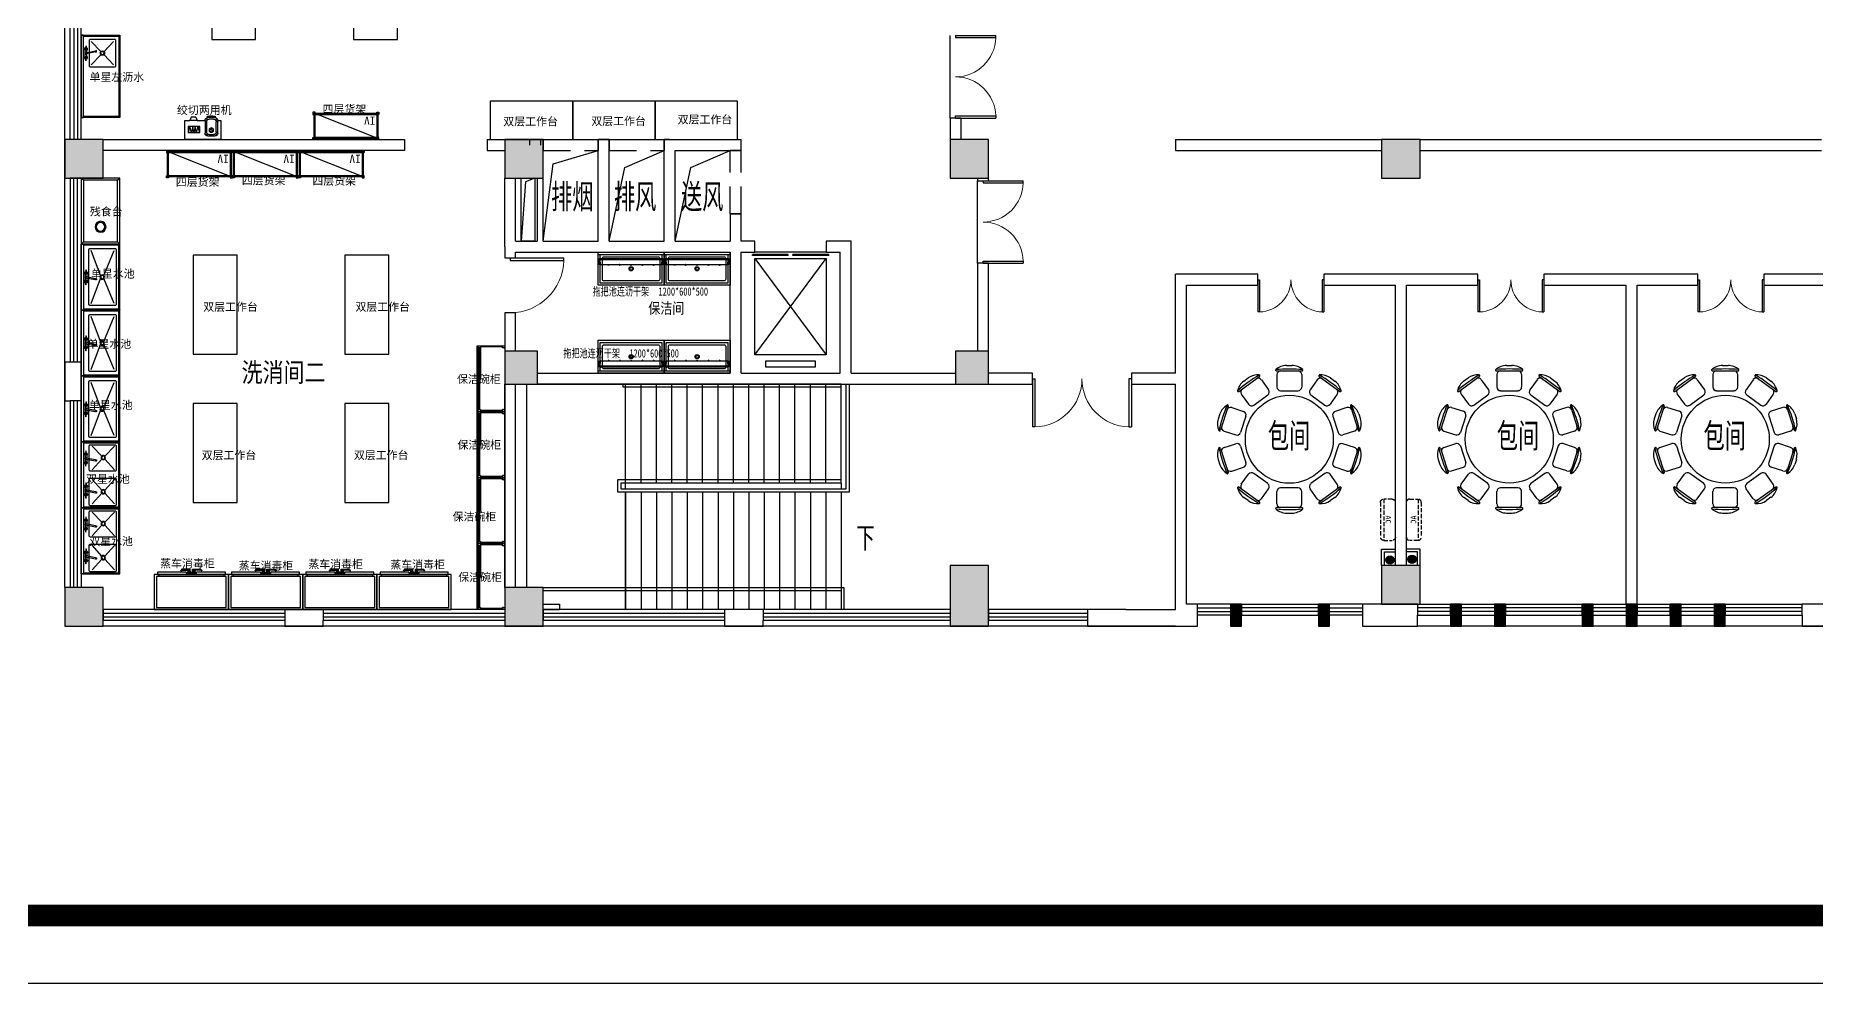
# Model space of a CAD drawing. Extents: x 1159254 to 1730927, y -477824 to -383968.
# Drawn here: x 1615549 to 1647919, y -477824 to -460582 of the extents above; entities that cross this region are included whole.
import ezdxf

# ---------------------------------------------------------------- set-up
doc = ezdxf.new("R2010")
doc.units = 0
doc.header["$LTSCALE"] = 1000
doc.linetypes.add('DASH', pattern=[0.35, 0.25, -0.1])
doc.linetypes.add('DASHED', pattern=[0.75, 0.5, -0.25])
for name, color, linetype in [('0-空调出屋面', 41, 'Continuous'), ('COLUMN', 2, 'Continuous'), ('DIM_SYMB', 3, 'Continuous'), ('EVTR', 4, 'Continuous'), ('j家具', 251, 'Continuous'), ('PUB_HATCH', 8, 'Continuous'), ('PUB_TEXT', 7, 'Continuous'), ('STAIR', 4, 'Continuous'), ('WALL', 6, 'Continuous'), ('WINDOW', 4, 'Continuous'), ('WS_厨房设备', 1, 'Continuous'), ('产品文字', 7, 'Continuous'), ('填充', 9, 'Continuous'), ('外框', 7, 'Continuous'), ('空调', 205, 'Continuous')]:
    doc.layers.add(name, color=color, linetype=linetype)
doc.styles.add('_TCH_DIM', font='TSSDENG', dxfattribs={"width": 0.8, "bigfont": 'TSSDCHN'})
doc.styles.add('HZ-1', font='MingLiU.ttf', dxfattribs={"width": 0.8})
doc.styles.get("Standard").update_dxf_attribs({"font": '', "width": 0.8})
doc.styles.add('WMF-宋体1', font='')
doc.styles.add('黑体', font='simhei.ttf', dxfattribs={"width": 0.7})
doc.styles.get('Standard').set_extended_font_data('SimSun')
doc.styles.get('WMF-宋体1').set_extended_font_data('SimSun')

# ---------------------------------------------------------------- blocks, each defined once
blk = doc.blocks.new('$plan$00000283')
for p, q in [((-50, 1343), (50, 1343)), ((-917, 870), (-545, 1141)), ((-830, 1057), (-749, 1116)), ((-509, 1083), (-377, 901)), ((-230, 1243), (230, 1243)), ((-225, 1176), (-225, 951)), ((225, 1176), (225, 951)), ((509, 1083), (377, 901)), ((545, 1141), (917, 870)), ((749, 1116), (830, 1057)), ((-873, 819), (-741, 637)), ((-646, 622), (-392, 807)), ((-158, 883), (158, 883)), ((392, 807), (646, 622)), ((873, 819), (741, 637)), ((-1262, 462), (-1293, 368)), ((-1111, 603), (-1253, 165)), ((-1048, 577), (-834, 508)), ((-791, 423), (-888, 123)), ((791, 423), (888, 123)), ((1048, 577), (834, 508)), ((1111, 603), (1253, 165)), ((1262, 462), (1293, 368)), ((-1188, 149), (-974, 80)), ((1188, 149), (974, 80)), ((-1253, -165), (-1111, -603)), ((-1188, -149), (-974, -80)), ((-888, -123), (-791, -423)), ((888, -123), (791, -423)), ((1188, -149), (974, -80)), ((1253, -165), (1111, -603)), ((-1293, -368), (-1262, -462)), ((-1048, -577), (-834, -508)), ((-873, -819), (-741, -637)), ((-392, -807), (-646, -622)), ((646, -622), (392, -807)), ((873, -819), (741, -637)), ((1048, -577), (834, -508)), ((1293, -368), (1262, -462)), ((-545, -1141), (-917, -870)), ((-509, -1083), (-377, -901)), ((-225, -1176), (-225, -951)), ((158, -883), (-158, -883)), ((225, -1176), (225, -951)), ((509, -1083), (377, -901)), ((917, -870), (545, -1141)), ((-749, -1116), (-830, -1057)), ((230, -1243), (-230, -1243)), ((830, -1057), (749, -1116)), ((-50, -1343), (50, -1343))]:
    blk.add_line(p, q)
blk.add_circle((0, 0), 800)
for centre, radius, start, end in [((-40, 1028), 316, 91.7651, 130.7265), ((40, 1028), 316, 49.2735, 88.2349), ((843, -1161), 2713, 120.8023, 131.1977), ((-636, 808), 316, 127.7651, 166.7265), ((-572, 855), 316, 85.2735, 124.2349), ((-564, 1044), 67.5, 36, 126), ((-547, 1159), 10, 13.33, 85.2735), ((-556, 1157), 20, 306, 13.33), ((-239, 1259), 10, 130.7265, 202.67), ((-230, 1263), 20, 202.67, 270), ((0, -1435), 2713, 84.8023, 95.1977), ((-158, 1176), 67.5, 90, 180), ((158, 1176), 67.5, 0, 90), ((230, 1263), 20, 270, 337.33), ((239, 1259), 10, 337.33, 49.2735), ((564, 1044), 67.5, 54, 144), ((556, 1157), 20, 166.67, 234), ((547, 1159), 10, 94.7265, 166.67), ((572, 855), 316, 55.7651, 94.7265), ((-843, -1161), 2713, 48.8023, 59.1977), ((636, 808), 316, 13.2735, 52.2349), ((-934, 878), 10, 166.7265, 238.67), ((-928, 887), 20, 238.67, 306), ((-818, 858), 67.5, 126, 216), ((-431, 862), 67.5, 306, 36), ((-158, 951), 67.5, 180, 270), ((158, 951), 67.5, 270, 0), ((431, 862), 67.5, 144, 234), ((818, 858), 67.5, 324, 54), ((928, 887), 20, 234, 301.33), ((934, 878), 10, 301.33, 13.2735), ((-990, 280), 316, 163.7651, 202.7265), ((1365, -443), 2713, 156.8023, 167.1977), ((-965, 355), 316, 121.2735, 160.2349), ((-1069, 513), 67.5, 72, 162), ((-1124, 617), 10, 49.33, 121.2735), ((-1130, 609), 20, 342, 49.33), ((-855, 444), 67.5, 342, 72), ((-686, 676), 67.5, 216, 306), ((686, 676), 67.5, 234, 324), ((855, 444), 67.5, 108, 198), ((1069, 513), 67.5, 18, 108), ((1130, 609), 20, 130.67, 198), ((1124, 617), 10, 58.7265, 130.67), ((965, 355), 316, 19.7651, 58.7265), ((-1365, -443), 2713, 12.8023, 23.1977), ((990, 280), 316, 337.2735, 16.2349), ((-1271, 162), 10, 202.7265, 274.67), ((-1272, 172), 20, 274.67, 342), ((-1167, 213), 67.5, 162, 252), ((-953, 144), 67.5, 252, 342), ((953, 144), 67.5, 198, 288), ((1167, 213), 67.5, 288, 18), ((1272, 172), 20, 198, 265.33), ((1271, 162), 10, 265.33, 337.2735), ((-990, -280), 316, 157.2735, 196.2349), ((-1271, -162), 10, 85.33, 157.2735), ((1365, 443), 2713, 192.8023, 203.1977), ((-1272, -172), 20, 18, 85.33), ((-1167, -213), 67.5, 108, 198), ((-953, -144), 67.5, 18, 108), ((953, -144), 67.5, 72, 162), ((-1365, 443), 2713, 336.8023, 347.1977), ((1167, -213), 67.5, 342, 72), ((1272, -172), 20, 94.67, 162), ((1271, -162), 10, 22.7265, 94.67), ((990, -280), 316, 343.7651, 22.7265), ((-965, -355), 316, 199.7651, 238.7265), ((-1069, -513), 67.5, 198, 288), ((-1124, -617), 10, 238.7265, 310.67), ((-1130, -609), 20, 310.67, 18), ((-855, -444), 67.5, 288, 18), ((-686, -676), 67.5, 54, 144), ((686, -676), 67.5, 36, 126), ((855, -444), 67.5, 162, 252), ((1069, -513), 67.5, 252, 342), ((1130, -609), 20, 162, 229.33), ((1124, -617), 10, 229.33, 301.2735), ((965, -355), 316, 301.2735, 340.2349), ((-934, -878), 10, 121.33, 193.2735), ((-636, -808), 316, 193.2735, 232.2349), ((843, 1161), 2713, 228.8023, 239.1977), ((-928, -887), 20, 54, 121.33), ((-818, -858), 67.5, 144, 234), ((-431, -862), 67.5, 324, 54), ((-158, -951), 67.5, 90, 180), ((158, -951), 67.5, 0, 90), ((431, -862), 67.5, 126, 216), ((-843, 1161), 2713, 300.8023, 311.1977), ((636, -808), 316, 307.7651, 346.7265), ((818, -858), 67.5, 306, 36), ((928, -887), 20, 58.67, 126), ((934, -878), 10, 346.7265, 58.67), ((-572, -855), 316, 235.7651, 274.7265), ((-564, -1044), 67.5, 234, 324), ((-547, -1159), 10, 274.7265, 346.67), ((-556, -1157), 20, 346.67, 54), ((-239, -1259), 10, 157.33, 229.2735), ((-230, -1263), 20, 90, 157.33), ((-40, -1028), 316, 229.2735, 268.2349), ((0, 1435), 2713, 264.8023, 275.1977), ((-158, -1176), 67.5, 180, 270), ((40, -1028), 316, 271.7651, 310.7265), ((158, -1176), 67.5, 270, 0), ((230, -1263), 20, 22.67, 90), ((239, -1259), 10, 310.7265, 22.67), ((564, -1044), 67.5, 216, 306), ((556, -1157), 20, 126, 193.33), ((547, -1159), 10, 193.33, 265.2735), ((572, -855), 316, 265.2735, 304.2349)]:
    blk.add_arc(centre, radius, start, end)
blk = doc.blocks.new('fgjhgjghkgk')
at = {"layer": '空调', "linetype": 'DASH', "ltscale": 0.3}
for p, q in [((124108, 467971), (124108, 468601)), ((124168, 468661), (124320, 468661)), ((124320, 468661), (124320, 467911)), ((124380, 468601), (124380, 467971)), ((124320, 467911), (124168, 467911))]:
    blk.add_line(p, q, dxfattribs=at)
for centre, start, end in [((124168, 468601), 90, 180), ((124320, 468601), 0, 90), ((124168, 467971), 180, 270), ((124320, 467971), 270, 0)]:
    blk.add_arc(centre, 60, start, end, dxfattribs=at)
at = {"layer": '空调', "linetype": 'DASH', "ltscale": 0.3, "style": 'HZ-1', "text_generation_flag": 4}
blk.add_text('AC', height=100, rotation=270, dxfattribs=at).set_placement((124287, 468364))
blk = doc.blocks.new('*U45')
at = {"linetype": 'Continuous'}
for p, q in [((0, 0), (0, 700)), ((0, 700), (1500, 700)), ((1500, 700), (1500, 0)), ((1500, 0), (0, 0))]:
    blk.add_line(p, q, dxfattribs=at)
blk = doc.blocks.new('A$C4AE377C8')
at = {"color": 1}
blk.add_line((0, 560), (1200, 560), dxfattribs=at)
at = {"color": 8}
for p, q in [((40, 420), (0, 380)), ((0, 420), (40, 380)), ((10, 420), (10, 450)), ((30, 420), (30, 450)), ((40, 380), (1160, 380)), ((50, 490), (1150, 490)), ((50, 470), (1150, 470)), ((187, 362), (187, 377)), ((192, 362), (192, 377)), ((392, 362), (392, 377)), ((397, 362), (397, 377)), ((597, 362), (597, 377)), ((602, 362), (602, 377)), ((802, 362), (802, 377)), ((807, 362), (807, 377)), ((1007, 362), (1007, 377)), ((1012, 362), (1012, 377)), ((1200, 420), (1160, 380)), ((1160, 420), (1200, 380)), ((1170, 420), (1170, 450)), ((1190, 420), (1190, 450))]:
    blk.add_line(p, q, dxfattribs=at)
at = {"color": 1}
blk.add_lwpolyline([(0, 600), (1200, 600), (1200, 0), (0, 0)], close=True, dxfattribs=at)
at = {"color": 8}
for points in [[(40, 380), (0, 380), (0, 420), (40, 420)], [(1200, 380), (1160, 380), (1160, 420), (1200, 420)]]:
    blk.add_lwpolyline(points, close=True, dxfattribs=at)
at = {"color": 1}
for points in [[(40, 489), (40, 560), (1160, 560), (1160, 489)], [(1160, 380), (1160, 40), (40, 40), (40, 380)]]:
    blk.add_lwpolyline(points, dxfattribs=at)
at = {"color": 8}
for points in [[(40, 420), (40, 467)], [(1160, 467), (1160, 420)]]:
    blk.add_lwpolyline(points, dxfattribs=at)
at = {"color": 1}
blk.add_lwpolyline([(110, 520), (1090, 520, -0.414214), (1120, 490), (1120, 110, -0.414214), (1090, 80), (110, 80, -0.414214), (80, 110), (80, 490, -0.414214)], format="xyb", close=True, dxfattribs=at)
at = {"color": 8}
for centre in [(189, 377), (189, 362), (394, 377), (394, 362), (599, 377), (599, 362), (804, 377), (804, 362), (1009, 377), (1009, 362)]:
    blk.add_circle(centre, 2.5, dxfattribs=at)
at = {"color": 1}
for radius in [37.5, 27.5]:
    blk.add_circle((600, 300), radius, dxfattribs=at)
at = {"color": 8}
for centre, radius, start, end in [((50, 450), 40, 90, 180), ((50, 450), 20, 90, 180), ((1150, 450), 40, 0, 90), ((1150, 450), 20, 0, 90)]:
    blk.add_arc(centre, radius, start, end, dxfattribs=at)
blk = doc.blocks.new('水龙头')
at = {"color": 252}
for p, q in [((-136, -15), (-90, -14)), ((-136, -18), (-90, -19)), ((-52, -2), (-4, -2)), ((-52, -31), (-6, -31)), ((4, -2), (51, -2)), ((12, -31), (51, -31)), ((23, -194), (26, -209)), ((49, -204), (46, -189)), ((136, -15), (90, -14)), ((136, -18), (90, -19))]:
    blk.add_line(p, q, dxfattribs=at)
for points in [[(13, -7), (0, 0), (-14, -8), (-14, -25), (-7, -29)], [(11, -26), (13, -25), (13, -7)]]:
    blk.add_lwpolyline(points, dxfattribs=at)
blk.add_lwpolyline([(26, -194), (-9, -18, -1.00756), (9, -15), (43, -190)], format="xyb", dxfattribs=at)
for centre in [(-78, -16), (77, -16)]:
    blk.add_circle(centre, 10.9, dxfattribs=at)
for centre, radius, start, end in [((-78, -16), 27.5, 36.2116, 175.3449), ((77, -16), 27.5, 4.6931, 143.7884), ((-136, -16), 1, 91.3387, 171.564), ((-132, -16), 4.53, 171.564, 188.436), ((-136, -17), 1, 188.436, 268.6613), ((-78, -16), 27.5, 184.6551, 323.7884), ((-78, -16), 16, 189.0003, 170.9997), ((-77, -16), 12.9, 168.3562, 191.6438), ((-52, 3), 5, 216.2116, 270), ((-52, -36), 5, 90, 143.7884), ((51, 3), 5, 270, 323.7884), ((51, -36), 5, 36.2116, 90), ((77, -16), 27.5, 216.2116, 355.3069), ((77, -16), 16, 9.0664, 350.9336), ((77, -16), 12.9, 348.3562, 11.6438), ((136, -16), 1, 8.436, 88.6613), ((136, -17), 1, 271.3387, 351.564), ((132, -16), 4.53, 351.564, 8.436)]:
    blk.add_arc(centre, radius, start, end, dxfattribs=at)
for centre, start_param, end_param in [((34, -192), 5.611234, 10.096729), ((34, -190), 6.955136, 8.752827), ((37, -206), 0, 3.141593)]:
    blk.add_ellipse(centre, major_axis=(-11.3, -2.2), ratio=0.233596, start_param=start_param, end_param=end_param, dxfattribs=at)
blk = doc.blocks.new('*U132')
at = {"color": 252, "linetype": 'Continuous', "ltscale": 2}
for p, q in [((20, 680), (0, 700)), ((1480, 680), (1500, 700))]:
    blk.add_line(p, q, dxfattribs=at)
at = {"color": 252}
for p, q in [((117, 588), (299, 413)), ((117, 180), (299, 357)), ((355, 413), (537, 588)), ((355, 357), (537, 180))]:
    blk.add_line(p, q, dxfattribs=at)
for points in [[(0, 700), (1500, 700), (1500, 0), (0, 0)], [(0, 0), (1500, 0), (1500, 40), (0, 40)]]:
    blk.add_lwpolyline(points, close=True)
at = {"color": 252, "linetype": 'Continuous', "ltscale": 2}
blk.add_lwpolyline([(20, 40), (20, 680), (1480, 680), (1480, 40)], dxfattribs=at)
at = {"color": 30}
blk.add_lwpolyline([(557, 628), (97, 628, 0.414214), (77, 608), (77, 160, 0.414214), (97, 140), (557, 140, 0.414214), (577, 160), (577, 608, 0.414214)], format="xyb", close=True, dxfattribs=at)
at = {"color": 252}
for radius in [40, 30]:
    blk.add_circle((327, 385), radius, dxfattribs=at)
at = {"color": 1, "rotation": 180}
blk.add_blockref('水龙头', (330, 68), dxfattribs=at)
blk = doc.blocks.new('CJT_4222')
for p, q in [((0, 350), (0, 0)), ((54, 350), (0, 350)), ((0, 350), (0, 0)), ((430, 350), (285, 350)), ((450, 410), (430, 350)), ((430, 350), (559, 350)), ((450, 410), (539, 410)), ((539, 410), (559, 350)), ((650, 350), (559, 350)), ((650, 0), (650, 350)), ((0, 0), (340, 0)), ((0, 0), (650, 0))]:
    blk.add_line(p, q)
at = {"color": 252}
for p, q in [((54, 116), (54, 350)), ((80, 142), (80, 324)), ((104, 400), (235, 400)), ((115, 400), (115, 410)), ((130, 374), (208, 374)), ((232, 410), (232, 400)), ((258, 324), (258, 142)), ((285, 350), (285, 116)), ((235, 66), (104, 66)), ((208, 92), (130, 92)), ((131, 168), (196, 145)), ((137, 197), (207, 174)), ((382, 131), (417, 241)), ((382, 216), (409, 216)), ((382, 156), (390, 156)), ((417, 241), (445, 131)), ((445, 131), (466, 241)), ((466, 241), (487, 131)), ((487, 131), (509, 241)), ((509, 241), (531, 131)), ((531, 131), (560, 241)), ((560, 241), (593, 131)), ((567, 216), (593, 216)), ((585, 156), (593, 156))]:
    blk.add_line(p, q, dxfattribs=at)
blk.add_lwpolyline([(382, 241), (593, 241), (593, 131), (382, 131)], close=True, dxfattribs=at)
for radius in [40.9, 37.9]:
    blk.add_circle((169, 172), radius, dxfattribs=at)
for centre, radius, start, end in [((104, 350), 50, 90, 180), ((90, 364), 10, 90, 180), ((130, 324), 50, 90, 180), ((208, 324), 50, 0, 90), ((235, 350), 50, 0, 90), ((248, 364), 10, 0, 90), ((104, 116), 50, 180, 270), ((130, 142), 50, 180, 270), ((90, 102), 10, 180, 270), ((208, 142), 50, 270, 0), ((235, 116), 50, 270, 0), ((248, 102), 10, 270, 0)]:
    blk.add_arc(centre, radius, start, end, dxfattribs=at)
blk.add_ellipse((173, 416), major_axis=(-81.9, 0), ratio=0.107055, dxfattribs=at)
blk = doc.blocks.new('*U49')
at = {"linetype": 'Continuous'}
for p, q in [((0, 0), (0, 800)), ((0, 800), (1800, 800)), ((1800, 800), (1800, 0)), ((1800, 0), (0, 0))]:
    blk.add_line(p, q, dxfattribs=at)
blk = doc.blocks.new('*U60')
for p, q in [((20, 20), (20, 480)), ((20, 480), (1180, 480)), ((1180, 480), (1180, 20)), ((1180, 20), (20, 20))]:
    blk.add_line(p, q)
at = {"color": 252, "linetype": 'Continuous', "ltscale": 3}
blk.add_line((20, 480), (1180, 20), dxfattribs=at)
at = {"color": 252}
for p, q in [((40, 40), (40, 460)), ((40, 40), (40, 460)), ((40, 460), (1160, 460)), ((1160, 460), (1160, 40)), ((1160, 40), (40, 40))]:
    blk.add_line(p, q, dxfattribs=at)
for points in [[(40, 480), (40, 500), (0, 500), (0, 460), (20, 460)], [(1160, 480), (1160, 500), (1200, 500), (1200, 460), (1180, 460)], [(40, 20), (40, 0), (0, 0), (0, 40), (20, 40)], [(1160, 20), (1160, 0), (1200, 0), (1200, 40), (1180, 40)]]:
    blk.add_lwpolyline(points, dxfattribs=at)
blk.add_text('IV', height=150).set_placement((66, 80))
blk = doc.blocks.new('*U83')
at = {"color": 252}
for p, q in [((40, 660), (0, 700)), ((40, 660), (1160, 660)), ((40, 40), (40, 660)), ((40, 660), (40, 660)), ((1200, 700), (1160, 660)), ((1160, 660), (1160, 40)), ((40, 40), (0, 0)), ((1160, 40), (40, 40)), ((1160, 40), (1200, 0))]:
    blk.add_line(p, q, dxfattribs=at)
for p, q in [((0, 700), (1200, 700)), ((0, 0), (0, 700)), ((1200, 0), (1200, 700)), ((1200, 0), (0, 0))]:
    blk.add_line(p, q)
blk.add_circle((886, 350), 100)
blk.add_circle((886, 350), 80, dxfattribs=at)
blk = doc.blocks.new('Custom_39')
at = {"color": 252, "linetype": 'Continuous', "ltscale": 2}
for p, q in [((20, 680), (0, 700)), ((1180, 680), (1200, 700))]:
    blk.add_line(p, q, dxfattribs=at)
at = {"color": 252}
for p, q in [((120, 595), (572, 408)), ((120, 180), (572, 352)), ((628, 408), (1080, 595)), ((628, 352), (1080, 180))]:
    blk.add_line(p, q, dxfattribs=at)
at = {"lineweight": -2}
for points in [[(0, 700), (1200, 700), (1200, 0), (0, 0)], [(0, 0), (1200, 0), (1200, 40), (0, 40)]]:
    blk.add_lwpolyline(points, close=True, dxfattribs=at)
at = {"color": 252, "linetype": 'Continuous', "ltscale": 2}
blk.add_lwpolyline([(20, 40), (20, 680), (1180, 680), (1180, 40)], dxfattribs=at)
at = {"color": 30}
blk.add_lwpolyline([(1100, 635), (100, 635, 0.414214), (80, 615), (80, 160, 0.414214), (100, 140), (1100, 140, 0.414214), (1120, 160), (1120, 615, 0.414214)], format="xyb", close=True, dxfattribs=at)
at = {"color": 252}
for radius in [40, 30]:
    blk.add_circle((600, 380), radius, dxfattribs=at)
at = {"color": 1, "rotation": 180}
blk.add_blockref('水龙头', (596, 70), dxfattribs=at)
blk = doc.blocks.new('Custom_37')
at = {"color": 252, "linetype": 'Continuous', "ltscale": 2}
for p, q in [((30, 680), (10, 700)), ((1190, 680), (1210, 700))]:
    blk.add_line(p, q, dxfattribs=at)
at = {"color": 252}
for p, q in [((85, 605), (277, 428)), ((85, 195), (277, 372)), ((333, 428), (525, 605)), ((333, 372), (530, 195)), ((705, 605), (897, 428)), ((705, 195), (897, 372)), ((953, 428), (1135, 605)), ((953, 372), (1135, 195))]:
    blk.add_line(p, q, dxfattribs=at)
for points in [[(10, 700), (1210, 700), (1210, 0), (10, 0)], [(10, 0), (1210, 0), (1210, 40), (10, 40)]]:
    blk.add_lwpolyline(points, close=True)
at = {"color": 252, "linetype": 'Continuous', "ltscale": 2}
blk.add_lwpolyline([(30, 40), (30, 680), (1190, 680), (1190, 40)], dxfattribs=at)
at = {"color": 30}
for points in [[(530, 635), (70, 635, 0.414214), (50, 615), (50, 165, 0.414214), (70, 145), (530, 145, 0.414214), (550, 165), (550, 615, 0.414214)], [(1140, 635), (700, 635, 0.414214), (680, 615), (680, 165, 0.414214), (700, 145), (1140, 145, 0.414214), (1160, 165), (1160, 615, 0.414214)]]:
    blk.add_lwpolyline(points, format="xyb", close=True, dxfattribs=at)
at = {"color": 252}
for centre, radius in [((305, 400), 40), ((305, 400), 30), ((925, 400), 40), ((925, 400), 30)]:
    blk.add_circle(centre, radius, dxfattribs=at)
at = {"color": 1, "rotation": 180}
for p in [(327, 69), (909, 67)]:
    blk.add_blockref('水龙头', p, dxfattribs=at)
blk = doc.blocks.new('CJT_2189')
at = {"color": 252}
for p, q in [((500, 735), (485, 710)), ((486, 707), (497, 707)), ((499, 708), (504, 715)), ((652, 736), (502, 736)), ((506, 716), (652, 716)), ((618, 670), (590, 670)), ((590, 670), (590, 662)), ((604, 690), (604, 675)), ((604, 690), (618, 689)), ((604, 675), (618, 675)), ((612, 716), (612, 689)), ((652, 704), (614, 704)), ((614, 704), (614, 701)), ((614, 701), (618, 696)), ((648, 692), (618, 692)), ((648, 696), (652, 701)), ((662, 685), (648, 686)), ((648, 675), (662, 675)), ((675, 670), (648, 670)), ((652, 716), (652, 736)), ((652, 686), (652, 716)), ((652, 701), (652, 704)), ((662, 675), (662, 685)), ((675, 662), (675, 670)), ((675, 670), (702, 670)), ((675, 662), (675, 670)), ((688, 685), (702, 686)), ((688, 675), (688, 685)), ((702, 675), (688, 675)), ((698, 736), (848, 736)), ((698, 716), (698, 736)), ((698, 686), (698, 716)), ((844, 716), (698, 716)), ((698, 701), (698, 704)), ((698, 704), (736, 704)), ((702, 696), (698, 701)), ((702, 692), (732, 692)), ((736, 701), (732, 696)), ((746, 690), (732, 689)), ((746, 675), (732, 675)), ((732, 670), (760, 670)), ((736, 704), (736, 701)), ((738, 716), (738, 689)), ((746, 690), (746, 675)), ((760, 670), (760, 662)), ((851, 708), (846, 715)), ((850, 735), (865, 710)), ((864, 707), (853, 707)), ((40, 40), (40, 602)), ((40, 602), (1310, 602)), ((80, 602), (80, 642)), ((1270, 642), (1270, 602)), ((1310, 602), (1310, 40)), ((1310, 40), (40, 40))]:
    blk.add_line(p, q, dxfattribs=at)
for p, q in [((0, 0), (0, 642)), ((0, 642), (1350, 642)), ((1350, 642), (1350, 0)), ((1350, 0), (0, 0))]:
    blk.add_line(p, q)
for points in [[(768, 682), (1293, 682), (1293, 642), (57, 642), (57, 682), (582, 682)], [(768, 682), (768, 662), (582, 662), (582, 682)], [(618, 696), (618, 670)], [(648, 670), (648, 696)], [(702, 670), (702, 696)], [(732, 696), (732, 670)]]:
    blk.add_lwpolyline(points, dxfattribs=at)
blk.add_lwpolyline([(718, 642), (632, 642), (632, 662), (718, 662)], close=True, dxfattribs=at)
for centre, start, end in [((486, 709), 148.483, 270), ((497, 709), 270, 324.0966), ((502, 734), 90, 148.483), ((506, 714), 90, 144.0966), ((844, 714), 35.9034, 90), ((848, 734), 31.517, 90), ((853, 709), 215.9034, 270), ((864, 709), 270, 31.517)]:
    blk.add_arc(centre, 2, start, end, dxfattribs=at)
blk = doc.blocks.new('Custom_44')
at = {"linetype": 'Continuous'}
for p, q in [((0, 0), (0, 500)), ((0, 500), (1200, 500)), ((1200, 500), (1200, 0)), ((1200, 0), (0, 0))]:
    blk.add_line(p, q, dxfattribs=at)
at = {"color": 252}
for p, q in [((0, 480), (40, 480)), ((0, 480), (1200, 480)), ((40, 440), (0, 440)), ((20, 40), (20, 440)), ((40, 480), (40, 440)), ((40, 478), (610, 478)), ((40, 478), (40, 460)), ((610, 460), (40, 460)), ((590, 440), (590, 458)), ((590, 458), (1160, 458)), ((1160, 440), (590, 440)), ((610, 478), (610, 460)), ((1160, 440), (1160, 480)), ((1200, 440), (1160, 440)), ((1180, 40), (1180, 440)), ((0, 40), (40, 40)), ((40, 0), (0, 0)), ((40, 40), (40, 0)), ((40, 20), (40, 38)), ((1160, 0), (1160, 40)), ((1160, 40), (1200, 40)), ((1160, 18), (1160, 0)), ((1200, 0), (1160, 0))]:
    blk.add_line(p, q, dxfattribs=at)
at = {"color": 2, "linetype": 'Continuous'}
blk.add_line((600, 500), (600, 430), dxfattribs=at)
at = {"color": 252, "linetype": 'Continuous'}
blk.add_line((1160, 458), (1160, 440), dxfattribs=at)
blk = doc.blocks.new('_FZH')
blk.add_lwpolyline([(-0.5, -0.5), (0.5, -0.5), (0.5, 0.5), (-0.5, 0.5)], close=True)
at = {"layer": 'PUB_HATCH'}
blk.add_solid([(-0.5, -0.5), (0.5, -0.5), (-0.5, 0.5), (0.5, 0.5)], dxfattribs=at)
blk = doc.blocks.new('$WINLIB2D$00000001')
at = {"color": 0}
for points in [[(-0.5, 0.5), (-0.5, -0.5)], [(-0.5, 0.5), (0.5, 0.5)], [(0.5, -0.5), (0.5, 0.5)], [(0.5, 0.167), (-0.5, 0.167)], [(0.5, -0.167), (-0.5, -0.167)], [(-0.5, -0.5), (0.5, -0.5)]]:
    blk.add_lwpolyline(points, dxfattribs=at)
blk = doc.blocks.new('$DorLib2D$00000002')
for p, q in [((-0.5, 0), (-0.5, 0.4875)), ((-0.475, 0.4875), (-0.5, 0.4875)), ((-0.475, 0), (-0.475, 0.4875)), ((0.475, 0), (0.475, 0.4875)), ((0.475, 0.4875), (0.5, 0.4875)), ((0.5, 0), (0.5, 0.4875)), ((-0.5, 0), (-0.475, 0)), ((0.5, 0), (0.475, 0))]:
    blk.add_line(p, q)
at = {"lineweight": 13}
for centre, start, end in [((-0.4875, 0), 0, 88.53072), ((0.4875, 0), 91.46928, 180)]:
    blk.add_arc(centre, 0.4875, start, end, dxfattribs=at)
blk = doc.blocks.new('$DorLib2D$00000001')
for p, q in [((0.45, 0.975), (0.5, 0.975)), ((0.45, 0), (0.45, 0.975)), ((0.5, 0), (0.5, 0.975)), ((0.5, 0), (0.45, 0))]:
    blk.add_line(p, q)
at = {"lineweight": 13}
blk.add_arc((0.475, 0), 0.975, 91.4693, 180, dxfattribs=at)
blk = doc.blocks.new('$DORLIB2D$00000127')
at = {"color": 0}
for points in [[(-0.533, 0.795), (-0.533, 0.69)], [(-0.033, 0.795), (-0.533, 0.795)], [(-0.033, 0.795), (-0.033, 0.69)], [(0.533, 0.795), (0.033, 0.795)], [(0.033, 0.795), (0.033, 0.69)], [(0.533, 0.795), (0.533, 0.69)], [(-0.033, 0.69), (-0.533, 0.69)], [(0.5, 0.5), (-0.5, 0.5)], [(0.533, 0.69), (0.033, 0.69)]]:
    blk.add_lwpolyline(points, dxfattribs=at)
blk = doc.blocks.new('$TCHSYS$WIN2D')
for p, q in [((-0.5, 0.5), (0.5, 0.5)), ((-0.5, 0.5), (-0.5, -0.5)), ((0.5, 0.5), (0.5, -0.5)), ((0.5, 0.1667), (-0.5, 0.1667)), ((0.5, -0.1667), (-0.5, -0.1667)), ((-0.5, -0.5), (0.5, -0.5))]:
    blk.add_line(p, q)

msp = doc.modelspace()

# ---------------------------------------------------------------- hatches: boundary and pattern name
at = {"layer": '0-空调出屋面'}
h = msp.add_hatch(dxfattribs=at)
h.set_pattern_fill('ANSI31', color=256, scale=10, style=0)
h.set_pattern_definition([(315, (1640117.111, -470056.417), (-11.2253, -11.2253), [])])
h.paths.add_polyline_path([(1640117.1, -470121.4, -1), (1640247.1, -470121.4, -1)])
h = msp.add_hatch(dxfattribs=at)
h.set_pattern_fill('ANSI31', color=256, scale=10, style=0)
h.set_pattern_definition([(315, (1640516.026, -470042.956), (-11.2253, -11.2253), [])])
h.paths.add_polyline_path([(1640516, -470108, -1), (1640646, -470108, -1)])

# ---------------------------------------------------------------- linework, layer by layer
for p, q in [((1616079.8, -470624.8), (1616079.8, -442806)), ((1636279.8, -471324.8), (1616779.8, -471324.8))]:
    msp.add_line(p, q)
at = {"linetype": 'DASH'}
msp.add_line((1624479.8, -466924.8), (1624479.8, -470624.8), dxfattribs=at)
for points in [[(1624779.8, -464324.8), (1624963.2, -462915.1), (1625779.8, -462674.8)], [(1625979.8, -464324.8), (1626263.2, -462981.4), (1626979.8, -462674.8)], [(1627179.8, -464324.8), (1627463.2, -462981.4), (1628179.8, -462674.8)], [(1624629.8, -463174.8), (1624457, -463243.5), (1624379.8, -464324.8)]]:
    msp.add_lwpolyline(points)
msp.add_lwpolyline([(1624379.8, -463174.8), (1624629.8, -463174.8), (1624629.8, -464324.8), (1624379.8, -464324.8)], close=True)
at = {"layer": '0-空调出屋面'}
for centre, radius in [((1640182.1, -470121.4), 75), ((1640182.1, -470121.4), 65), ((1640581, -470108), 75), ((1640581, -470108), 65)]:
    msp.add_circle(centre, radius, dxfattribs=at)
at = {"layer": 'COLUMN'}
for p, q in [((1616179.8, -466524.8), (1616079.8, -466524.8)), ((1616079.8, -466524.8), (1616079.8, -467224.8)), ((1616379.8, -467224.8), (1616379.8, -466524.8)), ((1616079.8, -467224.8), (1616179.8, -467224.8)), ((1640679.8, -470924.8), (1639679.8, -470924.8)), ((1639679.8, -470924.8), (1639679.8, -470924.8)), ((1640679.8, -470924.8), (1640679.8, -470924.8)), ((1648679.8, -470924.8), (1647679.8, -470924.8)), ((1620779.8, -471024.8), (1620079.8, -471024.8)), ((1620079.8, -471224.8), (1620079.8, -471324.8)), ((1620779.8, -471324.8), (1620779.8, -471224.8)), ((1628779.8, -471024.8), (1628079.8, -471024.8)), ((1628079.8, -471224.8), (1628079.8, -471324.8)), ((1628779.8, -471324.8), (1628779.8, -471224.8)), ((1635379.8, -471024.8), (1634679.8, -471024.8)), ((1634679.8, -471224.8), (1634679.8, -471324.8)), ((1639679.8, -471124.8), (1639679.8, -471324.8)), ((1640679.8, -471324.8), (1640679.8, -471124.8)), ((1647679.8, -471124.8), (1647679.8, -471324.8)), ((1620079.8, -471324.8), (1620779.8, -471324.8)), ((1628079.8, -471324.8), (1628779.8, -471324.8)), ((1634679.8, -471324.8), (1635379.8, -471324.8)), ((1639679.8, -471324.8), (1640679.8, -471324.8)), ((1647679.8, -471324.8), (1648679.8, -471324.8))]:
    msp.add_line(p, q, dxfattribs=at)
at = {"layer": 'DIM_SYMB'}
msp.add_lwpolyline([(1630339.8, -469724.8, 0, 0, 0), (1625379.8, -469724.8, 0, 0, 0), (1625379.8, -467824.8, 0, 0, 0), (1629669.8, -467824.8, 104, 0, 0), (1630059.8, -467824.8, 0, 0, 0)], format="xyseb", dxfattribs=at)
at = {"layer": 'EVTR'}
for p, q in [((1628629.8, -466387.3), (1628629.8, -464637.3)), ((1628629.8, -464637.3), (1629929.8, -464637.3)), ((1628629.8, -466387.3), (1629929.8, -464637.3)), ((1628629.8, -464637.3), (1629929.8, -466387.3)), ((1629929.8, -464637.3), (1629929.8, -466387.3)), ((1629929.8, -466387.3), (1628629.8, -466387.3)), ((1628829.8, -466612.3), (1628829.8, -466499.8)), ((1628829.8, -466499.8), (1629729.8, -466499.8)), ((1629729.8, -466612.3), (1628829.8, -466612.3)), ((1629729.8, -466499.8), (1629729.8, -466612.3))]:
    msp.add_line(p, q, dxfattribs=at)
at = {"layer": 'STAIR'}
for p, q in [((1624479.8, -466924.8), (1624479.8, -470624.8)), ((1626279.8, -466924.8), (1624679.8, -466924.8)), ((1626279.8, -468664.8), (1626279.8, -466924.8)), ((1630199.8, -466924.8), (1626279.8, -466924.8)), ((1626279.8, -468724.8), (1626279.8, -466924.8)), ((1626559.8, -468724.8), (1626559.8, -466924.8)), ((1626839.8, -468724.8), (1626839.8, -466924.8)), ((1627119.8, -468724.8), (1627119.8, -466924.8)), ((1627399.8, -468724.8), (1627399.8, -466924.8)), ((1627679.8, -468724.8), (1627679.8, -466924.8)), ((1627959.8, -468724.8), (1627959.8, -466924.8)), ((1628239.8, -468724.8), (1628239.8, -466924.8)), ((1628519.8, -468724.8), (1628519.8, -466924.8)), ((1628799.8, -468724.8), (1628799.8, -466924.8)), ((1629079.8, -468724.8), (1629079.8, -466924.8)), ((1629359.8, -468724.8), (1629359.8, -466924.8)), ((1629639.8, -468724.8), (1629639.8, -466924.8)), ((1629919.8, -468724.8), (1629919.8, -466924.8)), ((1630199.8, -468724.8), (1630199.8, -466924.8)), ((1630289.8, -468824.8), (1630289.8, -466924.8)), ((1630289.8, -466924.8), (1630349.8, -466924.8)), ((1630349.8, -468884.8), (1630349.8, -466924.8)), ((1630199.8, -468664.8), (1626129.8, -468664.8)), ((1626129.8, -468664.8), (1626129.8, -468884.8)), ((1630199.8, -468724.8), (1630199.8, -468664.8)), ((1626129.8, -468884.8), (1630349.8, -468884.8)), ((1630199.8, -468724.8), (1626189.8, -468724.8)), ((1626189.8, -468724.8), (1626189.8, -468824.8)), ((1626189.8, -468824.8), (1630289.8, -468824.8)), ((1626279.8, -468824.8), (1626279.8, -468724.8)), ((1630199.8, -468724.8), (1626279.8, -468724.8)), ((1626279.8, -468824.8), (1630199.8, -468824.8)), ((1626279.8, -468884.8), (1626279.8, -471024.8)), ((1626279.8, -471024.8), (1626279.8, -468884.8)), ((1626559.8, -468884.8), (1626559.8, -471024.8)), ((1626839.8, -468884.8), (1626839.8, -471024.8)), ((1627119.8, -468884.8), (1627119.8, -471024.8)), ((1627399.8, -468884.8), (1627399.8, -471024.8)), ((1627679.8, -468884.8), (1627679.8, -471024.8)), ((1627959.8, -468884.8), (1627959.8, -471024.8)), ((1628239.8, -468884.8), (1628239.8, -471024.8)), ((1628519.8, -468884.8), (1628519.8, -471024.8)), ((1628799.8, -468884.8), (1628799.8, -471024.8)), ((1629079.8, -468884.8), (1629079.8, -471024.8)), ((1629359.8, -468884.8), (1629359.8, -471024.8)), ((1629639.8, -468884.8), (1629639.8, -471024.8)), ((1629919.8, -468884.8), (1629919.8, -471024.8)), ((1630199.8, -468724.8), (1630199.8, -468824.8)), ((1630199.8, -468884.8), (1630199.8, -470674.8)), ((1624779.8, -470624.8), (1630249.8, -470624.8)), ((1630249.8, -470624.8), (1630249.8, -471024.8)), ((1624779.8, -470674.8), (1630199.8, -470674.8)), ((1630199.8, -470674.8), (1630199.8, -471024.8))]:
    msp.add_line(p, q, dxfattribs=at)
msp.add_lwpolyline([(1672379.8, -444108), (1680840.2, -446218.2), (1681145, -446294.2, -0.40792), (1685605.2, -453899.1), (1685556.1, -454096), (1681260.5, -471324.8), (1640679.8, -471324.8)], format="xyb", dxfattribs=at)
for points in [[(1626231.4, -466924.8), (1626231.4, -466974.8), (1630199.8, -466974.8), (1630199.8, -466924.8)], [(1667133.5, -471324.8), (1640679.8, -471324.8)]]:
    msp.add_lwpolyline(points, dxfattribs=at)
at = {"layer": 'WALL'}
for p, q in [((1632379.8, -462082.3), (1632179.8, -462082.3)), ((1632179.8, -462082.3), (1632179.8, -462474.8)), ((1632379.8, -462474.8), (1632379.8, -462082.3)), ((1616779.8, -462474.8), (1622260.3, -462474.8)), ((1622260.3, -462474.8), (1622260.3, -462674.8)), ((1623760.3, -462474.8), (1624079.8, -462474.8)), ((1623760.3, -462474.8), (1623760.3, -462674.8)), ((1624529.8, -462474.8), (1624529.8, -462574.8)), ((1624729.8, -462474.8), (1624729.8, -462574.8)), ((1625879.8, -462474.8), (1625779.8, -462474.8)), ((1625779.8, -462474.8), (1625779.8, -462674.8)), ((1625979.8, -462474.8), (1625879.8, -462474.8)), ((1625979.8, -462674.8), (1625979.8, -462474.8)), ((1627079.8, -462474.8), (1626979.8, -462474.8)), ((1626979.8, -462474.8), (1626979.8, -462674.8)), ((1627079.8, -462474.8), (1628379.8, -462474.8)), ((1628379.8, -462675), (1628379.8, -462474.8)), ((1636279.8, -462474.8), (1640029.8, -462474.8)), ((1636279.8, -462474.8), (1636279.8, -462674.8)), ((1640729.8, -462474.8), (1648029.8, -462474.8)), ((1622260.3, -462674.8), (1616779.8, -462674.8)), ((1623760.3, -462674.8), (1624079.8, -462674.8)), ((1625779.8, -464324.8), (1625779.8, -462674.8)), ((1625979.8, -464324.8), (1625979.8, -462674.8)), ((1626979.8, -464324.8), (1626979.8, -462674.8)), ((1627179.8, -464324.8), (1627179.8, -462674.8)), ((1627179.8, -462674.8), (1628179.8, -462674.8)), ((1628179.8, -462674.8), (1628179.8, -462675)), ((1628179.8, -462675), (1628379.8, -462675)), ((1636279.8, -462674.8), (1640029.8, -462674.8)), ((1640729.8, -462674.8), (1648029.8, -462674.8)), ((1624079.8, -464424.8), (1624079.8, -463174.8)), ((1624279.8, -464324.8), (1624279.8, -463174.8)), ((1624679.8, -464324.8), (1624679.8, -463174.8)), ((1624779.8, -464324.8), (1624779.8, -463174.8)), ((1632679.8, -463174.8), (1632679.8, -463224.8)), ((1632879.8, -463224.8), (1632879.8, -463174.8)), ((1632679.8, -463224.8), (1632879.8, -463224.8)), ((1628379.8, -463825), (1628179.8, -463825)), ((1628179.8, -463825), (1628179.8, -464324.8)), ((1628379.8, -464324.8), (1628379.8, -463825)), ((1624079.8, -464424.8), (1624079.8, -464624.8)), ((1624279.8, -464324.8), (1624679.8, -464324.8)), ((1624779.8, -464324.8), (1625779.8, -464324.8)), ((1625979.8, -464324.8), (1626979.8, -464324.8)), ((1627179.8, -464324.8), (1628179.8, -464324.8)), ((1628629.8, -464324.8), (1628379.8, -464324.8)), ((1628629.8, -464524.8), (1628629.8, -464324.8)), ((1630379.8, -464324.8), (1629929.8, -464324.8)), ((1629929.8, -464324.8), (1629929.8, -464524.8)), ((1630379.8, -466724.8), (1630379.8, -464324.8)), ((1624079.8, -464624.8), (1624279.8, -464624.8)), ((1624279.8, -464624.8), (1624279.8, -464524.8)), ((1624279.8, -464524.8), (1624679.8, -464524.8)), ((1624679.8, -464524.8), (1625879.8, -464524.8)), ((1625879.8, -464524.8), (1627079.8, -464524.8)), ((1627079.8, -464524.8), (1628179.8, -464524.8)), ((1628179.8, -466724.8), (1628179.8, -464524.8)), ((1628379.8, -464524.8), (1628629.8, -464524.8)), ((1628379.8, -466724.8), (1628379.8, -464524.8)), ((1629929.8, -464524.8), (1630179.8, -464524.8)), ((1630179.8, -466724.8), (1630179.8, -464524.8)), ((1632879.8, -464724.8), (1632679.8, -464724.8)), ((1632679.8, -464724.8), (1632679.8, -466324.8)), ((1632879.8, -466324.8), (1632879.8, -464724.8)), ((1637780.1, -464924.8), (1636279.8, -464924.8)), ((1636279.8, -466724.8), (1636279.8, -464924.8)), ((1636479.8, -465124.8), (1637780.1, -465124.8)), ((1636479.8, -466824.8), (1636479.8, -465124.8)), ((1637780.1, -465124.8), (1637780.1, -464924.8)), ((1640379.8, -464924.8), (1638980.1, -464924.8)), ((1638980.1, -464924.8), (1638980.1, -465124.8)), ((1638980.1, -465124.8), (1640279.8, -465124.8)), ((1640279.8, -470224.8), (1640279.8, -465124.8)), ((1641779.8, -464924.8), (1640379.8, -464924.8)), ((1640479.8, -465124.8), (1641779.8, -465124.8)), ((1640479.8, -470224.8), (1640479.8, -465124.8)), ((1641779.8, -465124.8), (1641779.8, -464924.8)), ((1644579.8, -464924.8), (1642979.8, -464924.8)), ((1642979.8, -464924.8), (1642979.8, -465124.8)), ((1642979.8, -465124.8), (1644479.8, -465124.8)), ((1644479.8, -470924.8), (1644479.8, -465124.8)), ((1645779.8, -464924.8), (1644579.8, -464924.8)), ((1644679.8, -470924.8), (1644679.8, -465124.8)), ((1644679.8, -465124.8), (1645779.8, -465124.8)), ((1645779.8, -465124.8), (1645779.8, -464924.8)), ((1648379.8, -464924.8), (1646979.8, -464924.8)), ((1646979.8, -464924.8), (1646979.8, -465124.8)), ((1646979.8, -465124.8), (1648279.8, -465124.8)), ((1624279.8, -465624.8), (1624079.8, -465624.8)), ((1624079.8, -465624.8), (1624079.8, -466324.8)), ((1624279.8, -466324.8), (1624279.8, -465624.8)), ((1624679.8, -466724.8), (1628179.8, -466724.8)), ((1628379.8, -466724.8), (1630179.8, -466724.8)), ((1630379.8, -466724.8), (1632279.8, -466724.8)), ((1633679.8, -466724.8), (1632879.8, -466724.8)), ((1633679.8, -466924.8), (1633679.8, -466724.8)), ((1636279.8, -466724.8), (1635479.8, -466724.8)), ((1635479.8, -466724.8), (1635479.8, -466924.8)), ((1624079.8, -470624.8), (1624079.8, -466924.8)), ((1624279.8, -470624.8), (1624279.8, -466924.8)), ((1624679.8, -466924.8), (1628279.8, -466924.8)), ((1628279.8, -466924.8), (1630279.8, -466924.8)), ((1630279.8, -466924.8), (1632279.8, -466924.8)), ((1632879.8, -466924.8), (1633679.8, -466924.8)), ((1635479.8, -466924.8), (1636279.8, -466924.8)), ((1636279.8, -471024.8), (1636279.8, -466924.8)), ((1636479.8, -470924.8), (1636479.8, -466824.8)), ((1624779.8, -470924.8), (1625079.8, -470924.8)), ((1625079.8, -470924.8), (1625079.8, -471024.8)), ((1636679.8, -470924.8), (1636479.8, -470924.8)), ((1636679.8, -471124.8), (1636679.8, -470924.8)), ((1624779.8, -471024.8), (1625079.8, -471024.8)), ((1635379.8, -471024.8), (1636279.8, -471024.8)), ((1636279.8, -471024.8), (1636279.8, -471024.8)), ((1636679.8, -471324.8), (1636679.8, -471124.8)), ((1635379.8, -471324.8), (1636679.8, -471324.8))]:
    msp.add_line(p, q, dxfattribs=at)
for points in [[(1640029.8, -470224.8), (1640029.8, -469924.8), (1640279.8, -469924.8)], [(1640079.8, -470224.8), (1640079.8, -469974.8), (1640279.8, -469974.8)], [(1640729.8, -470224.8), (1640729.8, -469924.8), (1640479.8, -469924.8)], [(1640679.8, -470224.8), (1640679.8, -469974.8), (1640479.8, -469974.8)]]:
    msp.add_lwpolyline(points, dxfattribs=at)
at = {"layer": 'WINDOW'}
for p, q in [((1632179.8, -462082.3), (1632179.8, -460582.3)), ((1632679.8, -464724.8), (1632679.8, -463224.8))]:
    msp.add_line(p, q, dxfattribs=at)
at = {"layer": 'WINDOW', "linetype": 'DASH'}
for p, q in [((1624779.8, -462474.8), (1624779.8, -462674.8)), ((1625779.8, -462674.8), (1625779.8, -462474.8)), ((1625979.8, -462474.8), (1625979.8, -462674.8)), ((1626979.8, -462674.8), (1626979.8, -462474.8)), ((1628379.8, -462675), (1628179.8, -462675)), ((1628179.8, -463825), (1628379.8, -463825))]:
    msp.add_line(p, q, dxfattribs=at)
at = {"layer": 'WINDOW', "linetype": 'DASHED'}
for p, q in [((1624779.8, -462474.8, 800), (1625779.8, -462474.8, 800)), ((1625979.8, -462474.8, 800), (1626979.8, -462474.8, 800)), ((1624779.8, -462674.8, 800), (1625779.8, -462674.8, 800)), ((1625979.8, -462674.8, 800), (1626979.8, -462674.8, 800)), ((1628179.8, -463825), (1628179.8, -462675)), ((1628379.8, -463825), (1628379.8, -462675))]:
    msp.add_line(p, q, dxfattribs=at)
at = {"layer": '外框', "lineweight": -2}
msp.add_line((1730926.6, -477824.5), (1596989.2, -477824.5), dxfattribs=at)
at = {"layer": '外框', "lineweight": -2, "const_width": 391.5}
msp.add_lwpolyline([(1602192.9, -476589.1), (1725523.9, -476589.1, 0.4142136), (1729439.2, -472673.8), (1729439.2, -389151, 0.4142136), (1725523.9, -385235.8), (1602192.9, -385235.8, 0.4142136), (1598277.6, -389151), (1598277.6, -472673.8, 0.4142136)], format="xyb", close=True, dxfattribs=at)

# ---------------------------------------------------------------- block references
at = {"layer": 'COLUMN'}
for p, xscale, yscale, zscale in [((1616429.8, -462824.8), 700, 700, 700), ((1624429.8, -462824.8), 700, 700, 700), ((1632529.8, -462824.8), 700, 700, 700), ((1640379.8, -462824.8), 700, 700, 700), ((1624379.8, -466624.8), 599.9926758003421, 600.0000007261988, 600.0000007261988), ((1632579.8, -466624.8), 600.0000000318978, 599.9999999998836, 599.9999999998836), ((1632529.8, -470774.8), 700, 1100.000000089058, 1100.000000089058), ((1640379.8, -470574.8), 700, 700, 700), ((1616429.8, -470974.8), 700, 700, 700), ((1624429.8, -470974.8), 700, 700, 700), ((1637379.8, -471124.8), 200, 400, 400), ((1641379.8, -471124.8), 200, 400, 400), ((1642179.8, -471124.8), 200, 400, 400), ((1643779.8, -471124.8), 200, 400, 400), ((1644579.8, -471124.8), 200, 400, 400), ((1645379.8, -471124.8), 200, 400, 400), ((1646179.8, -471124.8), 200, 400, 400)]:
    msp.add_blockref('_FZH', p, dxfattribs=dict(at, xscale=xscale, yscale=yscale, zscale=zscale))
at = {"layer": 'COLUMN', "xscale": 400, "yscale": 200, "zscale": 200, "rotation": 90}
msp.add_blockref('_FZH', (1638979.8, -471124.8), dxfattribs=at)
at = {"layer": 'j家具'}
for p in [(1638350.7, -467926.2), (1642350.7, -467924.8), (1646279.8, -467924.8)]:
    msp.add_blockref('$plan$00000283', p, dxfattribs=at)
at = {"layer": 'WINDOW'}
for name, p, xscale, yscale, zscale, rotation in [('$TCHSYS$WIN2D', (1616279.8, -460824.8), 3300, -200, 3300, 90), ('$DorLib2D$00000002', (1632279.8, -461332.3), -1500, -1500, -1500, 89.99999999965983), ('$TCHSYS$WIN2D', (1616279.8, -464849.8), -3350, -200, -3350, 90), ('$DorLib2D$00000002', (1632779.8, -463974.8), -1500, -1500, -1500, 89.99999999892584), ('$DorLib2D$00000001', (1624179.8, -465124.8), 1000, -1000, 1000, 89.99999999996666), ('$DorLib2D$00000002', (1638380.1, -465024.8), -1200, -1200, -1200, 359.9999999999899), ('$DorLib2D$00000002', (1642379.8, -465024.8), -1200, -1200, -1200, 359.9999999999936), ('$DorLib2D$00000002', (1646379.8, -465024.8), -1200, -1200, -1200, 359.9999999999894), ('$TCHSYS$WIN2D', (1616279.8, -468924.8), -3400, -200, -3400, 90)]:
    msp.add_blockref(name, p, dxfattribs=dict(at, xscale=xscale, yscale=yscale, zscale=zscale, rotation=rotation))
for name, p, xscale, yscale, zscale in [('$DORLIB2D$00000127', (1629279.8, -464424.8), 1300, -200, 1300), ('$DorLib2D$00000002', (1634579.8, -466824.8), 1800, -1800, 1800), ('$WINLIB2D$00000001', (1636979.8, -471024.8), -600, 200, -600), ('$WINLIB2D$00000001', (1638179.8, -471024.8), 1400, 200, 1400), ('$WINLIB2D$00000001', (1639379.8, -471024.8), -600, 200, -600), ('$WINLIB2D$00000001', (1640979.8, -471024.8), 600, 200, 600), ('$WINLIB2D$00000001', (1641779.8, -471024.8), 600, -200, 600), ('$WINLIB2D$00000001', (1642979.8, -471024.8), 1400, 200, 1400), ('$WINLIB2D$00000001', (1644179.8, -471024.8), 600, -200, 600), ('$WINLIB2D$00000001', (1644979.8, -471024.8), 600, 200, 600), ('$WINLIB2D$00000001', (1645779.8, -471024.8), 600, -200, 600), ('$WINLIB2D$00000001', (1646979.8, -471024.8), 1400, 200, 1400), ('$TCHSYS$WIN2D', (1618429.8, -471124.8), -3300, 200, -3300), ('$TCHSYS$WIN2D', (1622429.8, -471124.8), -3300, 200, -3300), ('$TCHSYS$WIN2D', (1626429.8, -471124.8), -3300, 200, -3300), ('$TCHSYS$WIN2D', (1630479.8, -471124.8), -3400, 200, -3400), ('$TCHSYS$WIN2D', (1633779.8, -471124.8), -1800, 200, -1800)]:
    msp.add_blockref(name, p, dxfattribs=dict(at, xscale=xscale, yscale=yscale, zscale=zscale))
at = {"layer": 'WS_厨房设备', "xscale": -1}
for name, p, rotation in [('*U49', (1618751.1, -460653.6), 270), ('*U49', (1621332.6, -460653.6), 270), ('*U83', (1617079.8, -463174.8), 90), ('Custom_39', (1616379.8, -465574.8), 270), ('*U49', (1618412, -466376.1), 270), ('*U49', (1621173.7, -466376.1), 270), ('Custom_39', (1616379.8, -466774.8), 270), ('Custom_39', (1616379.8, -467974.8), 270), ('*U49', (1618412, -469074.1), 270), ('*U49', (1621173.7, -469074.1), 270), ('Custom_37', (1616379.8, -469184.8), 270), ('Custom_37', (1616379.8, -470384.8), 270)]:
    msp.add_blockref(name, p, dxfattribs=dict(at, rotation=rotation))
at = {"layer": 'WS_厨房设备'}
for name, p, rotation in [('*U132', (1616380.2, -460574.4), 270), ('*U60', (1621793.2, -461974.8), 180), ('*U60', (1619126.9, -462671.4), 180), ('*U60', (1620326.9, -462671.4), 180), ('*U60', (1621526.9, -462671.4), 180), ('Custom_44', (1624079.8, -467424.8), 90), ('Custom_44', (1624079.8, -468624.8), 90), ('Custom_44', (1624079.8, -469824.8), 90), ('Custom_44', (1624079.8, -471024.8), 90)]:
    msp.add_blockref(name, p, dxfattribs=dict(at, rotation=rotation))
at = {"layer": 'WS_厨房设备', "xscale": -1}
for name, p in [('*U45', (1625316.8, -462474.8)), ('*U45', (1626816.8, -462474.8)), ('*U45', (1628316.8, -462474.8)), ('CJT_4222', (1618915, -462474.8)), ('CJT_2189', (1619057.1, -471024.8)), ('CJT_2189', (1620407.1, -471024.8)), ('CJT_2189', (1621757.1, -471024.8)), ('CJT_2189', (1623107.1, -471024.8))]:
    msp.add_blockref(name, p, dxfattribs=at)
at = {"layer": '填充', "linetype": 'ByBlock', "ltscale": 100}
for p in [(1625779.4, -465124.5), (1626979.6, -465124.5)]:
    msp.add_blockref('A$C4AE377C8', p, dxfattribs=at)
at = {"layer": '填充', "linetype": 'ByBlock', "ltscale": 100, "rotation": 180}
for p in [(1626979.6, -466125.1), (1628179.8, -466125.1)]:
    msp.add_blockref('A$C4AE377C8', p, dxfattribs=at)
at = {"layer": '空调', "xscale": -1, "rotation": 359.9999999995815}
msp.add_blockref('fgjhgjghkgk', (1764388.2, -937675.5), dxfattribs=at)
at = {"layer": '空调'}
msp.add_blockref('fgjhgjghkgk', (1516371.4, -937675.5), dxfattribs=at)

# ---------------------------------------------------------------- texts
at = {"char_height": 150, "width": 3273.438, "attachment_point": 1, "style": '黑体'}
for insert in [(1625678.9, -465162.7), (1625148.6, -466287.9)]:
    msp.add_mtext('拖把池连沥干架^I1200*600*500', dxfattribs=dict(at, insert=insert))
at = {"layer": 'PUB_TEXT', "style": '_TCH_DIM', "width": 0.8}
for s, height, p in [('排烟', 506.38, (1624924.2, -463781.2)), ('排风', 506.38, (1626067.4, -463781.2)), ('送风', 506.38, (1627287.2, -463781.2)), ('包间', 506.38, (1637961.3, -468133.5)), ('包间', 506.38, (1642124.3, -468133.5)), ('包间', 506.38, (1645883.3, -468133.5)), ('下', 438.9, (1630476.3, -469952.3))]:
    msp.add_text(s, height=height, dxfattribs=at).set_placement(p)
at = {"layer": 'WALL', "attachment_point": 1}
for s, insert, char_height, width in [('{\\C0;保洁间}', (1626693.2, -465442), 200, 2233.914), ('{\\C0;洗消间二}', (1619295.2, -466533.7), 350, 2141.102)]:
    msp.add_mtext(s, dxfattribs=dict(at, insert=insert, char_height=char_height, width=width))
at = {"layer": '产品文字', "color": 7, "lineweight": 0, "style": 'WMF-宋体1'}
for s, p in [('单星左沥水', (1616530.3, -461409.6)), ('绞切两用机', (1618120.4, -462010.7)), ('四层货架', (1620767.9, -461994.8)), ('双层工作台', (1624055.3, -462218.5)), ('双层工作台', (1625655.6, -462211.1)), ('双层工作台', (1627226.4, -462181.5)), ('四层货架', (1618098.7, -463318.3)), ('四层货架', (1619299.8, -463291.2)), ('四层货架', (1620583, -463297.1)), ('残食台', (1616535, -463858.1)), ('单星水池', (1616555.2, -464987.7)), ('双层工作台', (1618597.7, -465591.4)), ('双层工作台', (1621366, -465590.6)), ('单星水池', (1616492.2, -466264)), ('保洁碗柜', (1623214.2, -466906)), ('单星水池', (1616519.8, -467374.8)), ('保洁碗柜', (1623222, -468100.2)), ('双层工作台', (1618569.3, -468288.7)), ('双层工作台', (1621337.6, -468287.9)), ('双星水池', (1616466.7, -468721.3)), ('保洁碗柜', (1623133.2, -469406.6)), ('双星水池', (1616524.8, -469854.8)), ('蒸车消毒柜', (1617814.4, -470258)), ('蒸车消毒柜', (1619243.6, -470298.3)), ('蒸车消毒柜', (1620509.4, -470271.6)), ('蒸车消毒柜', (1622001.8, -470278.3)), ('保洁碗柜', (1623237.5, -470508.7))]:
    msp.add_text(s, height=145.52, dxfattribs=at).set_placement(p)

doc.saveas('drawing.dxf')
